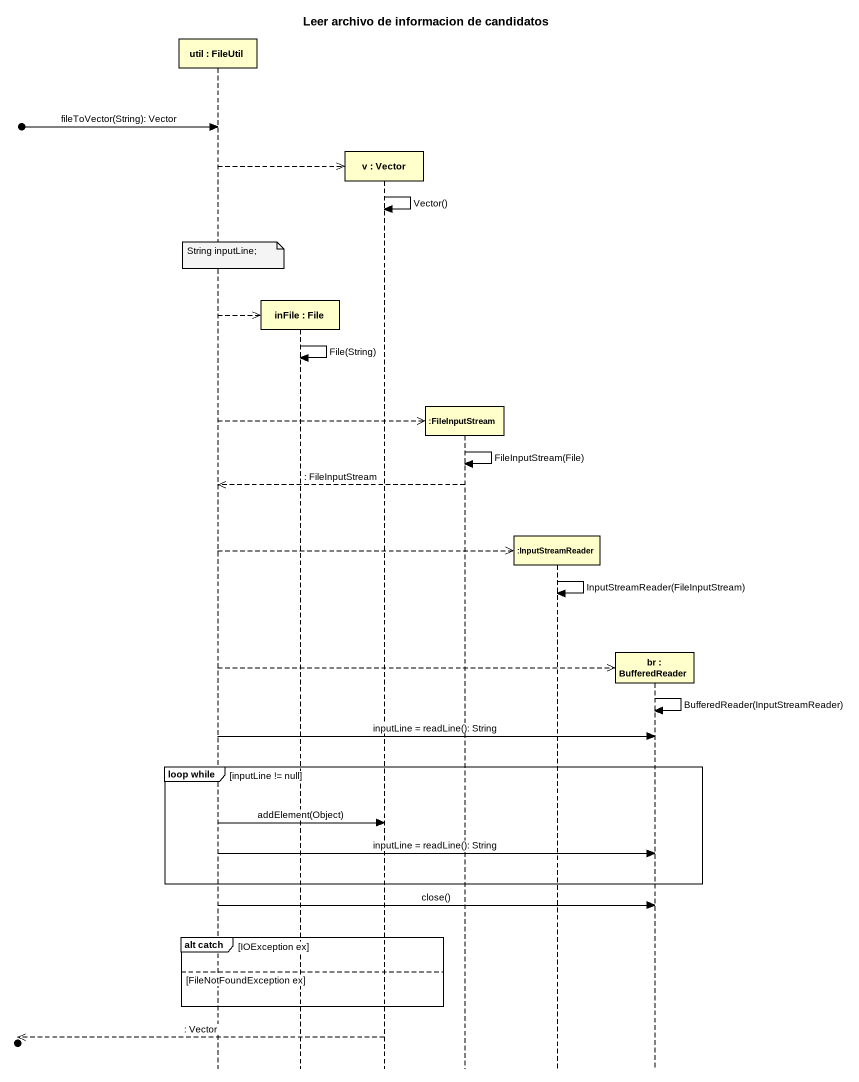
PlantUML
@startuml
title Leer archivo de informacion de candidatos
hide footbox
participant "util : FileUtil" as util
participant "inFile : File" as inFile
participant "v : Vector" as v
participant ":FileInputStream" as FileInputStream
participant ":InputStreamReader" as InputStreamReader
participant "br : BufferedReader" as br

[o-> util : fileToVector(String): Vector
util -->> v **
v -> v : Vector()
note over util : String inputLine;
util -->> inFile **
inFile -> inFile : File(String)
util -->> FileInputStream **
FileInputStream -> FileInputStream : FileInputStream(File)
FileInputStream -->> util : : FileInputStream
util -->> InputStreamReader **
InputStreamReader -> InputStreamReader : InputStreamReader(FileInputStream)
util -->> br **
br -> br : BufferedReader(InputStreamReader)
util -> br : inputLine = readLine(): String
group loop while [inputLine != null]
  util -> v : addElement(Object)
  util -> br : inputLine = readLine(): String
end
util -> br : close()
group alt catch [IOException ex]
else FileNotFoundException ex
end
[o<<-- v : : Vector
@enduml
